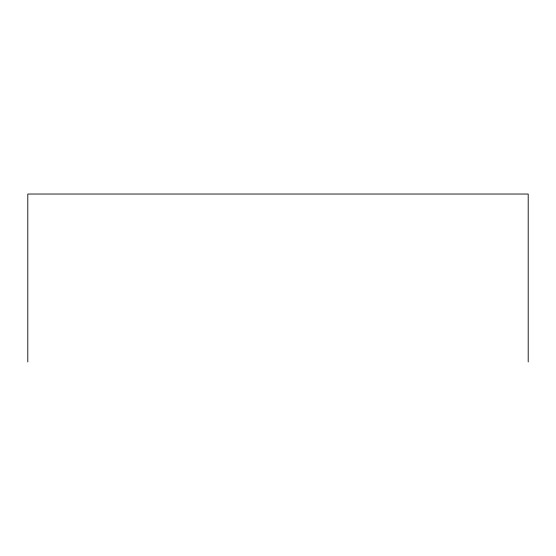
<?xml version="1.0" encoding="UTF-8"?>
<svg xmlns="http://www.w3.org/2000/svg" width="556" height="556" viewBox="0 0 556 556"><rect width="100%" height="100%" fill="white"/><g stroke="black" fill="none" stroke-linecap="round" stroke-linejoin="round"><path stroke-width="0.83" d="M528.2 361.963L528.2 194.037L27.8 194.037L27.8 361.963"/></g></svg>
